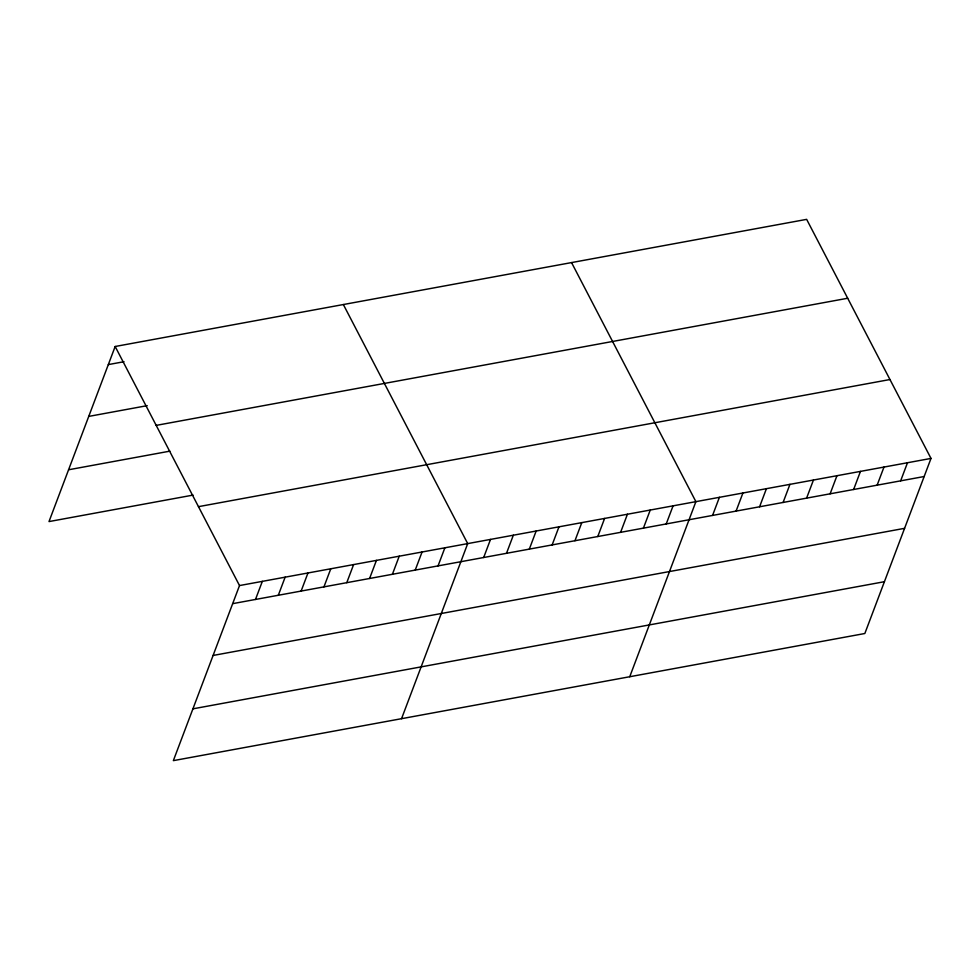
<?xml version="1.0" encoding="UTF-8"?>
<svg xmlns="http://www.w3.org/2000/svg" width="980" height="980" viewBox="0 0 980 980"><rect width="100%" height="100%" fill="white"/><g stroke="black" fill="none" stroke-linecap="round" stroke-linejoin="round"><path stroke-width="1.47" d="M115.162 346.491L239.512 585.562L173.35 760.639L864.838 633.509L931 458.42L806.65 219.361L115.162 346.491L49 521.581L193.048 495.096M255.486 599.466L262.334 581.361M278.308 595.264L285.143 577.171M301.13 591.075L307.965 572.969M323.951 586.873L330.787 568.78M346.761 582.684L353.609 564.578M369.583 578.482L376.43 560.389M392.404 574.292L399.24 556.187M415.226 570.091L422.062 551.997M438.048 565.901L444.883 547.796M401.543 718.695L467.705 543.606L343.355 304.535M483.679 557.51L490.515 539.404M506.501 553.308L513.336 535.215M529.323 549.119L536.158 531.013M552.144 544.917L558.98 526.824M574.954 540.727L581.802 522.622M597.776 536.526L604.611 518.432M620.597 532.336L627.433 514.231M643.419 528.134L650.255 510.041M666.229 523.945L673.076 505.839M629.736 676.739L695.898 501.65L571.548 262.579M712.57 515.419L719.406 497.326M736.078 511.107L742.914 493.001M759.586 506.783L766.421 488.677M783.094 502.458L789.941 484.353M806.601 498.134L813.449 480.029M830.121 493.81L836.957 475.716M853.629 489.486L860.465 471.392M877.137 485.161L883.985 467.068M900.645 480.849L907.492 462.744M108.327 364.597L124.007 361.706M88.739 416.402L147.221 405.647M156.2 425.381L847.688 298.251M68.576 469.775L169.834 451.155M198.475 506.66L889.963 379.53M239.512 585.562L931 458.42M232.664 603.655L924.164 476.525M213.089 655.461L904.589 528.33M192.925 708.834L884.413 581.704"/></g></svg>
